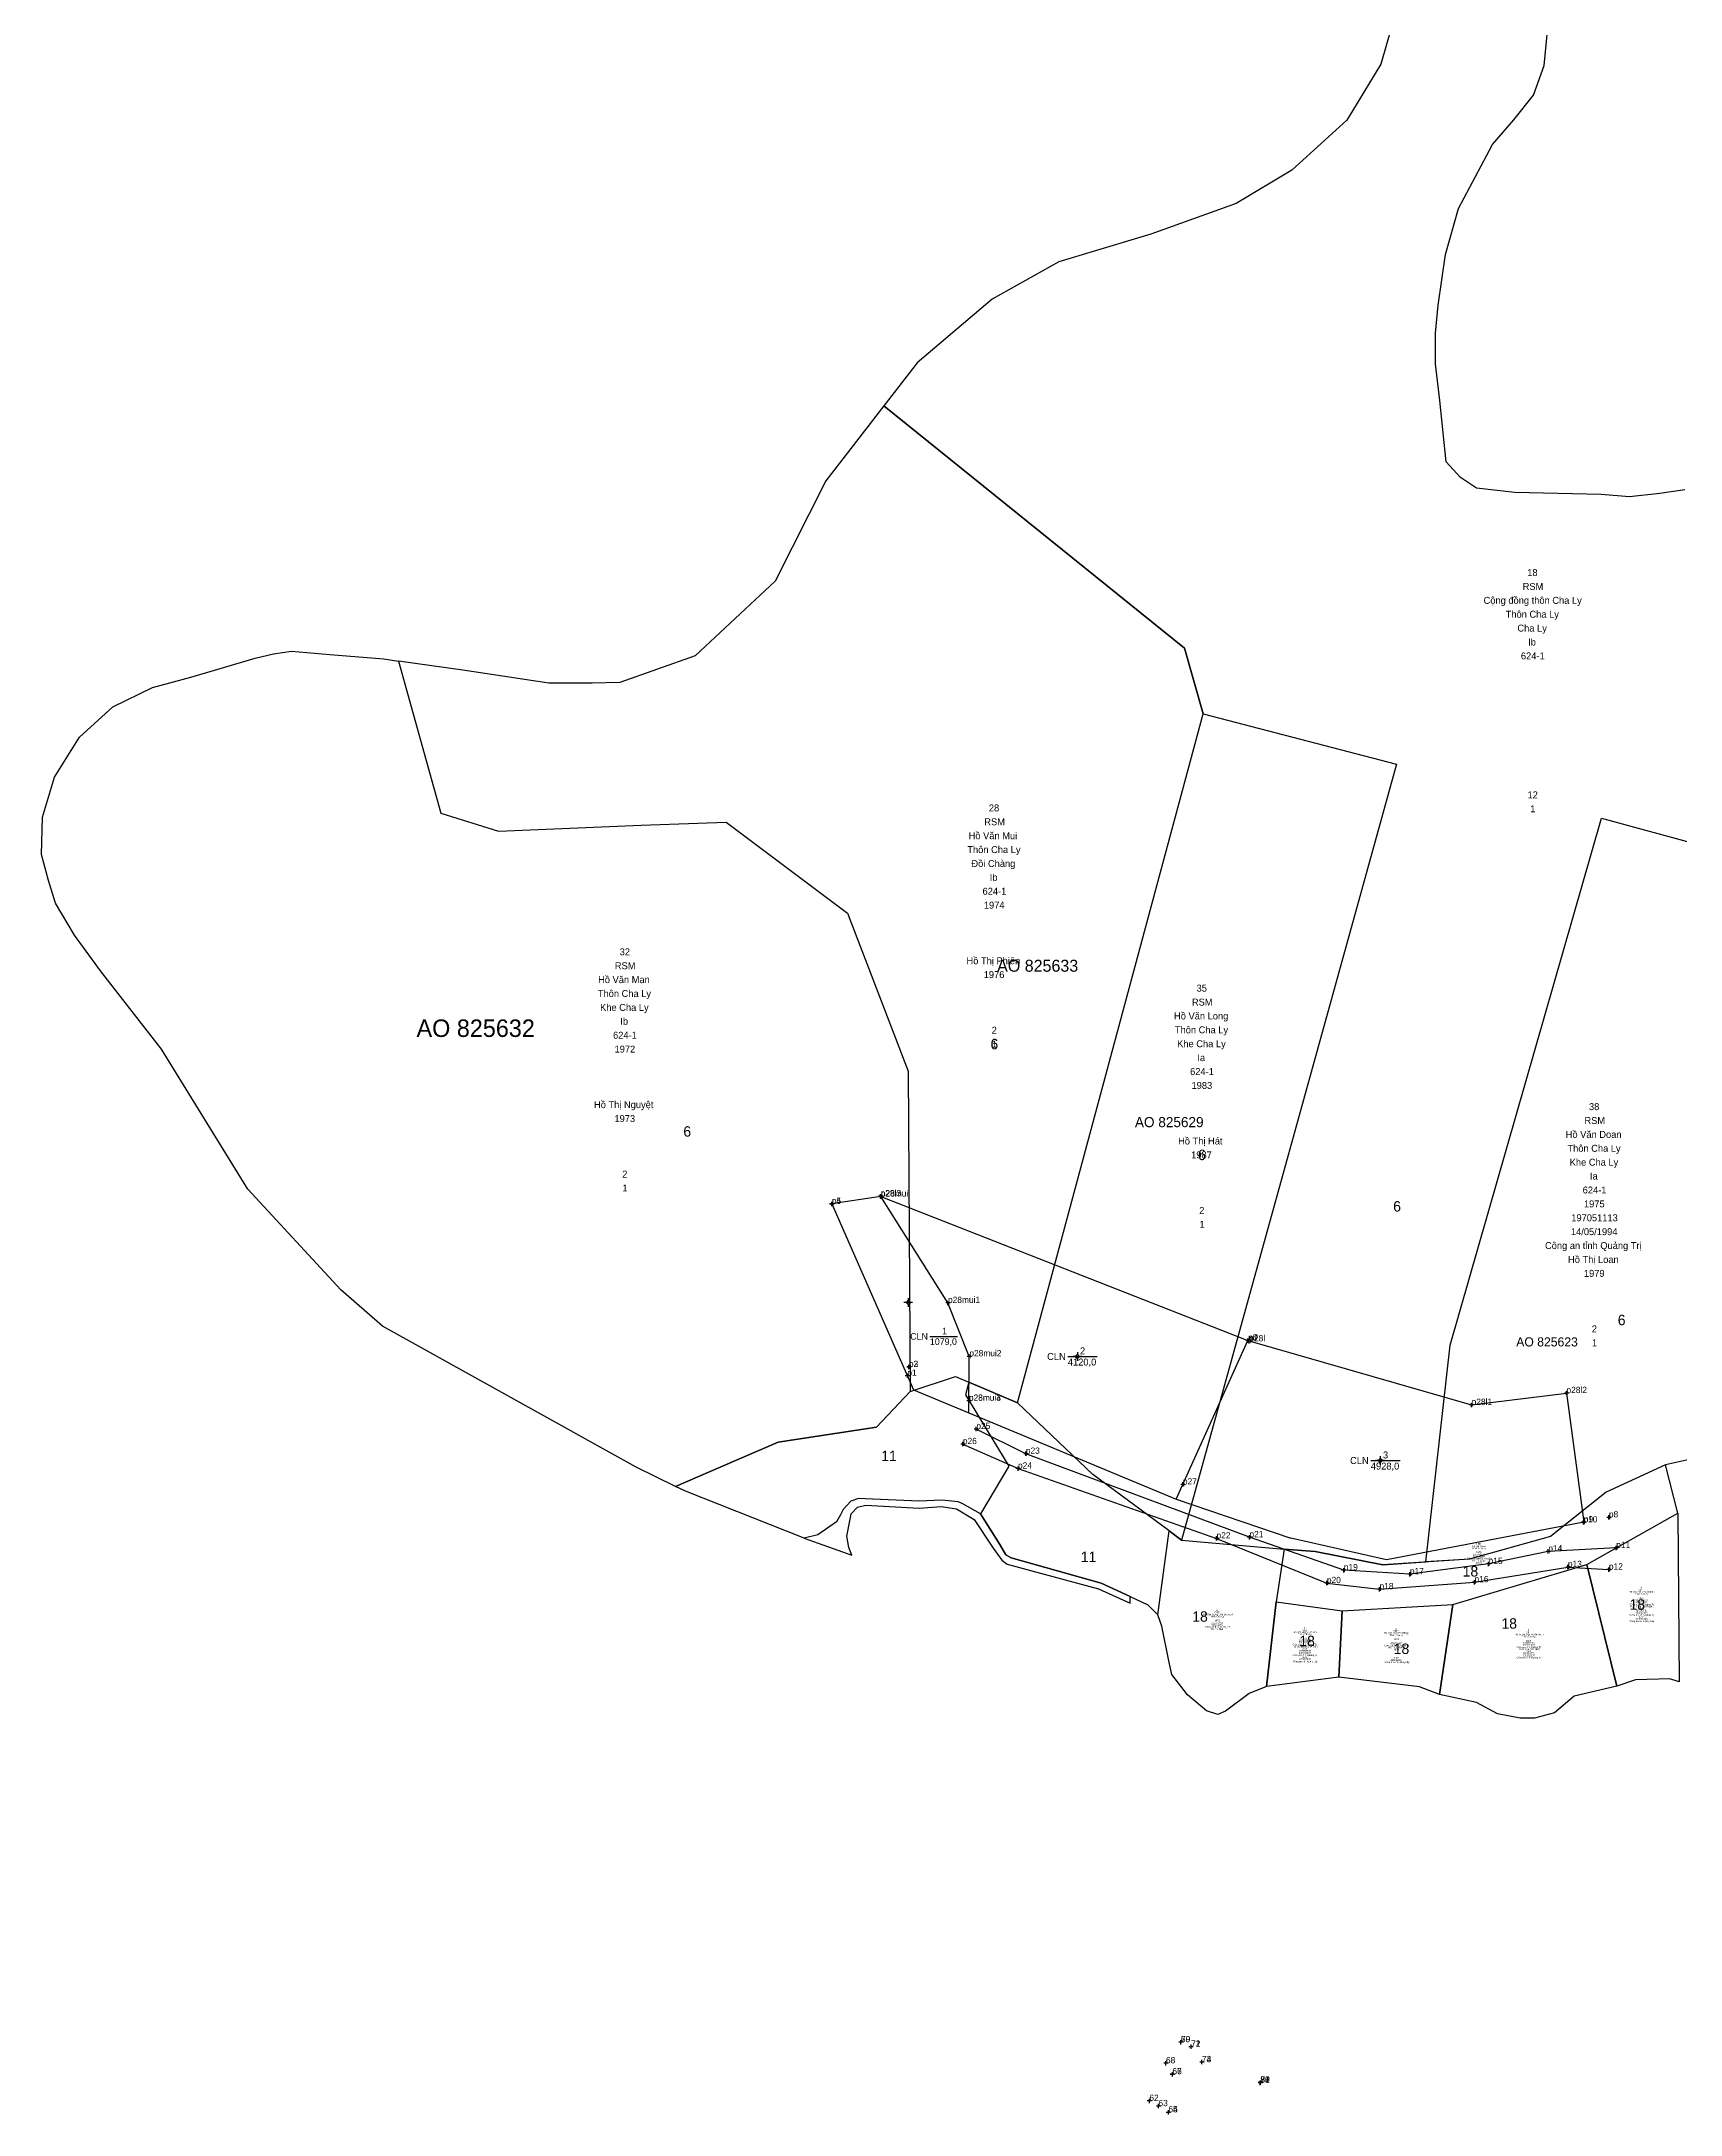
# Model space of a CAD drawing. Extents: x 533687 to 535604, y 1867675 to 1870063.
# Drawn here: x 533687 to 534158, y 1868869 to 1869466 of the extents above; entities that cross this region are included whole.
import ezdxf

# ---------------------------------------------------------------- set-up
doc = ezdxf.new("R2010")
doc.units = 0
for name, color, linetype in [('Level 10', 7, 'Continuous'), ('Level 11', 7, 'Continuous'), ('Level 12', 7, 'Continuous'), ('Level 13', 7, 'Continuous'), ('Level 15', 7, 'Continuous'), ('Level 2', 7, 'Continuous'), ('Level 20', 7, 'Continuous'), ('Level 22', 7, 'Continuous'), ('Level 4', 7, 'Continuous'), ('Level 54', 7, 'Continuous'), ('Level 7', 7, 'Continuous')]:
    doc.layers.add(name, color=color, linetype=linetype)

msp = doc.modelspace()

# ---------------------------------------------------------------- linework, layer by layer
at = {"layer": 'Level 10'}
for p, q in [((533928.29, 1869133.62), (534033.93, 1869092.18)), ((534013.27, 1869046.47), (534033.93, 1869092.18)), ((533937.66, 1869078.03), (533953.58, 1869071.38)), ((533953.58, 1869071.38), (534013.27, 1869046.47)), ((534013.27, 1869046.47), (534046.22, 1869035.24))]:
    msp.add_line(p, q, dxfattribs=at)
for points in [[(533928.29, 1869133.62), (533914.16, 1869131.52), (533937.66, 1869078.03)], [(533953.58, 1869071.38), (533953.74, 1869087.63), (533947.6, 1869103), (533928.29, 1869133.62)], [(534033.93, 1869092.18), (534098.3, 1869073.66), (534125.6, 1869077.05), (534130.59, 1869039.87), (534073.8, 1869029.08), (534046.22, 1869035.24)]]:
    msp.add_lwpolyline(points, dxfattribs=at)
at = {"layer": 'Level 11'}
for p, q in [((533935.53, 1869103.14), (533934.91, 1869103.14)), ((533936.16, 1869103.77), (533935.53, 1869103.14)), ((533935.53, 1869103.14), (533936.16, 1869102.52)), ((533936.16, 1869104.39), (533936.16, 1869103.77)), ((533936.78, 1869103.14), (533936.16, 1869103.77)), ((533936.16, 1869102.52), (533936.78, 1869103.14)), ((533936.16, 1869102.52), (533936.16, 1869101.89)), ((533937.41, 1869103.14), (533936.78, 1869103.14)), ((533984.83, 1869088.84), (533984.83, 1869088.21)), ((533984.2, 1869087.59), (533983.58, 1869087.59)), ((533984.83, 1869088.21), (533984.2, 1869087.59)), ((533984.2, 1869087.59), (533984.83, 1869086.96)), ((533985.45, 1869087.59), (533984.83, 1869088.21)), ((533984.83, 1869086.96), (533985.45, 1869087.59)), ((533984.83, 1869086.96), (533984.83, 1869086.34)), ((533986.08, 1869087.59), (533985.45, 1869087.59)), ((534072.02, 1869058.88), (534072.02, 1869058.26)), ((534071.39, 1869057.63), (534070.77, 1869057.63)), ((534072.02, 1869058.26), (534071.39, 1869057.63)), ((534071.39, 1869057.63), (534072.02, 1869057.01)), ((534072.64, 1869057.63), (534072.02, 1869058.26)), ((534072.02, 1869057.01), (534072.64, 1869057.63)), ((534072.02, 1869057.01), (534072.02, 1869056.38)), ((534073.27, 1869057.63), (534072.64, 1869057.63))]:
    msp.add_line(p, q, dxfattribs=at)
for centre in [(533936.15, 1869103.14), (533984.83, 1869087.59), (534072.02, 1869057.63)]:
    msp.add_circle(centre, 0.15, dxfattribs=at)
at = {"layer": 'Level 13'}
for p, q in [((533942.39, 1869093.38), (533950.38, 1869093.38)), ((533982.09, 1869087.59), (533990.51, 1869087.59)), ((534069.28, 1869057.63), (534077.7, 1869057.63))]:
    msp.add_line(p, q, dxfattribs=at)
at = {"layer": 'Level 2'}
for points in [[(534076.82, 1869476.02), (534072.16, 1869459.71), (534062.42, 1869443.57), (534046.54, 1869429.15), (534030.52, 1869419.53), (534005.99, 1869410.7), (533979.52, 1869402.74), (533960.31, 1869392.03), (533938.75, 1869373.66), (533929.18, 1869361.32), (534015.68, 1869291.49), (534021.06, 1869272.65), (534076.64, 1869258.11), (534014.79, 1869034.66)], [(534159.61, 1869337.11), (534152.44, 1869336.1), (534143.74, 1869335.08), (534135.58, 1869335.72), (534110.7, 1869336.31), (534099.7, 1869337.62), (534095.09, 1869340.66), (534090.99, 1869345.22), (534089.14, 1869362.82), (534087.87, 1869373.41), (534087.87, 1869382.21), (534088.62, 1869390.27), (534090.79, 1869404.89), (534094.54, 1869418.13), (534104.32, 1869436.5), (534110.46, 1869443.6), (534116.09, 1869450.7), (534119.17, 1869459.32), (534120.79, 1869476.12)], [(534014.79, 1869034.66), (534044.39, 1869032.11), (534053.27, 1869031.41), (534072.78, 1869027.62), (534085.14, 1869028.42), (534092.15, 1869090.84), (534135.69, 1869242.57), (534164.59, 1869234.74)]]:
    msp.add_lwpolyline(points, dxfattribs=at)
for points in [[(533936.75, 1869077.5), (533949.76, 1869081.84), (533953.59, 1869080.23), (533967.64, 1869074.24), (534021.06, 1869272.65), (534015.68, 1869291.49), (533929.18, 1869361.32), (533912.41, 1869339.72), (533897.84, 1869310.82), (533874.86, 1869289.33), (533853.18, 1869281.67), (533845.18, 1869281.42), (533832.68, 1869281.42), (533807.93, 1869285.18), (533789.45, 1869287.82), (533801.6, 1869244.05), (533818.21, 1869238.81), (533859.28, 1869240.55), (533883.74, 1869241.43), (533918.7, 1869215.2), (533936.17, 1869169.72)], [(533772.89, 1869106.8), (533746.12, 1869135.73), (533721.21, 1869176.11), (533703.71, 1869198.62), (533696.21, 1869208.88), (533690.71, 1869218.13), (533688.71, 1869224.64), (533686.71, 1869232.15), (533686.96, 1869242.9), (533690.45, 1869254.41), (533697.7, 1869265.91), (533707.2, 1869274.67), (533718.7, 1869280.17), (533729.7, 1869283.17), (533748.2, 1869288.68), (533753.45, 1869289.93), (533758.7, 1869290.68), (533769.69, 1869289.68), (533785.19, 1869288.43), (533789.45, 1869287.82), (533801.6, 1869244.05), (533818.21, 1869238.81), (533859.28, 1869240.55), (533883.74, 1869241.43), (533918.7, 1869215.2), (533936.17, 1869169.72), (533936.75, 1869077.5), (533927, 1869067.19), (533898.74, 1869062.92), (533882.03, 1869055.71), (533869.21, 1869050.17), (533857.81, 1869055.76), (533784.89, 1869096.36)], [(533989.32, 1869053.64), (533967.64, 1869074.24), (534021.06, 1869272.65), (534076.64, 1869258.11), (534014.79, 1869034.66), (534011.27, 1869037.39)], [(534097.71, 1869029.24), (534085.14, 1869028.42), (534092.15, 1869090.84), (534135.69, 1869242.57), (534164.59, 1869234.74), (534165.84, 1869195.17), (534169.44, 1869132.21), (534167.64, 1869093.54), (534163.6, 1869058.51), (534154.07, 1869056.36), (534137, 1869048.56), (534121.01, 1869035.75)], [(533872.04, 1869048.82), (533869.21, 1869050.17), (533882.03, 1869055.71), (533898.74, 1869062.92), (533927, 1869067.19), (533936.75, 1869077.5), (533949.76, 1869081.84), (533953.59, 1869080.23), (533952.63, 1869076.5), (533965.09, 1869056), (533956.99, 1869042.27), (533951.67, 1869045.29), (533950.57, 1869045.72), (533945.8, 1869046.21), (533939.26, 1869045.92), (533923.78, 1869046.65), (533921.8, 1869046.69), (533919.67, 1869045.92), (533917.43, 1869043.55), (533916.63, 1869042.04), (533915.55, 1869040.01), (533910.17, 1869036.23), (533906.17, 1869035.26)], [(533953.59, 1869080.23), (533952.63, 1869076.5), (533965.09, 1869056), (533956.99, 1869042.27), (533962.48, 1869033.48), (533964.22, 1869030.48), (533965.74, 1869029.59), (533991.64, 1869022.34), (534000, 1869018.46), (534005.13, 1869016.08), (534008.03, 1869013.25), (534011.27, 1869037.39), (533989.32, 1869053.64), (533967.64, 1869074.24)], [(534157.6, 1869042.51), (534154.07, 1869056.36), (534137, 1869048.56), (534121.01, 1869035.75), (534097.71, 1869029.24), (534072.78, 1869027.62), (534053.27, 1869031.41), (534044.39, 1869032.11), (534042.02, 1869016.9), (534061.06, 1869014.32), (534092.86, 1869016.19), (534131.49, 1869027.65)], [(533906.17, 1869035.26), (533919.94, 1869030.36), (533919.06, 1869032.63), (533918.47, 1869035.9), (533919.45, 1869040.79), (533919.76, 1869042.31), (533921.52, 1869044.25), (533923.91, 1869044.8), (533939.32, 1869043.96), (533945.64, 1869044.36), (533950.09, 1869043.68), (533955.17, 1869040.65), (533960.61, 1869032.38), (533963.12, 1869028.96), (533964.61, 1869027.81), (533990.93, 1869020.7), (534000, 1869016.55), (534000, 1869018.46), (533991.64, 1869022.34), (533965.74, 1869029.59), (533964.22, 1869030.48), (533962.48, 1869033.48), (533956.99, 1869042.27), (533951.67, 1869045.29), (533950.57, 1869045.72), (533945.8, 1869046.21), (533939.26, 1869045.92), (533923.78, 1869046.65), (533921.8, 1869046.69), (533919.67, 1869045.92), (533917.43, 1869043.55), (533916.63, 1869042.04), (533915.55, 1869040.01), (533910.17, 1869036.23)], [(534131.49, 1869027.65), (534157.6, 1869042.51), (534158.06, 1868993.94), (534155.31, 1868994.76), (534145.44, 1868994.53), (534140.08, 1868992.69)], [(534044.39, 1869032.11), (534042.02, 1869016.9), (534039.25, 1868992.53), (534034.3, 1868990.53), (534027.42, 1868985.44), (534025.23, 1868984.5), (534021.95, 1868985.52), (534016.56, 1868990.14), (534012.04, 1868996), (534011.2, 1869000), (534009.12, 1869009.96), (534008.03, 1869013.25), (534011.27, 1869037.39), (534014.79, 1869034.66)], [(534092.86, 1869016.19), (534131.49, 1869027.65), (534140.08, 1868992.69), (534127.78, 1868989.79), (534122.14, 1868984.96), (534116.36, 1868983.5), (534112.23, 1868983.41), (534105.73, 1868984.72), (534099.69, 1868988), (534089.06, 1868990.29)], [(534042.02, 1869016.9), (534061.06, 1869014.32), (534060.08, 1868995.25), (534039.25, 1868992.53)], [(534061.06, 1869014.32), (534092.86, 1869016.19), (534089.06, 1868990.29), (534083.28, 1868992.45), (534060.08, 1868995.25)]]:
    msp.add_lwpolyline(points, close=True, dxfattribs=at)
at = {"layer": 'Level 22'}
for points in [[(534139.92, 1869032.49), (534120.36, 1869031.47), (534103.2, 1869027.87), (534080.54, 1869024.9), (534061.51, 1869026.05), (534034.35, 1869035.54), (533970.01, 1869059.57), (533955.75, 1869066.69)], [(533951.89, 1869062.36), (533967.75, 1869055.32), (534024.88, 1869035.2), (534056.65, 1869022.34), (534071.8, 1869020.59), (534099.13, 1869022.6), (534126.01, 1869026.97), (534137.81, 1869026.25)]]:
    msp.add_lwpolyline(points, dxfattribs=at)
at = {"layer": 'Level 7'}
for p, q in [((533914.78, 1869131.52), (533913.54, 1869131.52)), ((533914.81, 1869131.49), (533913.56, 1869131.49)), ((533914.16, 1869130.9), (533914.16, 1869132.15)), ((533914.18, 1869130.87), (533914.18, 1869132.11)), ((533928.83, 1869133.74), (533927.58, 1869133.74)), ((533928.91, 1869133.62), (533927.66, 1869133.62)), ((533928.21, 1869133.11), (533928.21, 1869134.36)), ((533928.29, 1869133), (533928.29, 1869134.24)), ((533948.23, 1869103.01), (533946.98, 1869103.01)), ((533947.6, 1869102.38), (533947.6, 1869103.63)), ((534034.56, 1869092.18), (534033.31, 1869092.18)), ((534034.72, 1869092.18), (534033.48, 1869092.18)), ((534034.95, 1869091.95), (534033.7, 1869091.95)), ((534033.93, 1869091.55), (534033.93, 1869092.8)), ((534034.1, 1869091.56), (534034.1, 1869092.81)), ((534034.32, 1869091.33), (534034.32, 1869092.58)), ((533936.97, 1869084.57), (533935.72, 1869084.57)), ((533936.96, 1869084.55), (533935.72, 1869084.55)), ((533935.9, 1869081.41), (533935.9, 1869082.66)), ((533936.34, 1869083.93), (533936.34, 1869085.18)), ((533936.35, 1869083.95), (533936.35, 1869085.2)), ((533954.36, 1869087.63), (533953.11, 1869087.63)), ((533953.74, 1869087.01), (533953.74, 1869088.26)), ((533936.53, 1869082.04), (533935.28, 1869082.04)), ((534126.23, 1869077.05), (534124.98, 1869077.05)), ((534125.6, 1869076.43), (534125.6, 1869077.68)), ((533954.24, 1869074.82), (533952.99, 1869074.82)), ((533954.25, 1869074.85), (533953, 1869074.85)), ((533953.61, 1869074.19), (533953.61, 1869075.44)), ((533953.62, 1869074.22), (533953.62, 1869075.47)), ((534098.92, 1869073.66), (534097.67, 1869073.66)), ((534098.3, 1869073.04), (534098.3, 1869074.29)), ((533956.38, 1869066.69), (533955.13, 1869066.69)), ((533955.75, 1869066.07), (533955.75, 1869067.32)), ((533952.52, 1869062.36), (533951.27, 1869062.36)), ((533951.89, 1869061.73), (533951.89, 1869062.98)), ((533970.64, 1869059.57), (533969.39, 1869059.57)), ((533970.01, 1869058.95), (533970.01, 1869060.19)), ((533968.37, 1869055.32), (533967.12, 1869055.32)), ((533967.75, 1869054.7), (533967.75, 1869055.95)), ((534015.83, 1869050.74), (534014.58, 1869050.74)), ((534015.2, 1869050.11), (534015.2, 1869051.36)), ((534138.43, 1869041.27), (534137.19, 1869041.27)), ((534137.81, 1869040.65), (534137.81, 1869041.9)), ((534025.5, 1869035.2), (534024.25, 1869035.2)), ((534024.88, 1869034.57), (534024.88, 1869035.82)), ((534034.98, 1869035.54), (534033.73, 1869035.54)), ((534034.35, 1869034.92), (534034.35, 1869036.17)), ((534131.1, 1869039.8), (534129.85, 1869039.8)), ((534131.21, 1869039.87), (534129.97, 1869039.87)), ((534130.48, 1869039.17), (534130.48, 1869040.42)), ((534130.59, 1869039.24), (534130.59, 1869040.49)), ((534120.99, 1869031.47), (534119.74, 1869031.47)), ((534120.36, 1869030.84), (534120.36, 1869032.09)), ((534140.55, 1869032.49), (534139.3, 1869032.49)), ((534139.92, 1869031.86), (534139.92, 1869033.11)), ((534062.13, 1869026.05), (534060.88, 1869026.05)), ((534061.51, 1869025.42), (534061.51, 1869026.67)), ((534081.16, 1869024.9), (534079.91, 1869024.9)), ((534080.54, 1869024.27), (534080.54, 1869025.52)), ((534099.13, 1869021.98), (534099.13, 1869023.23)), ((534103.82, 1869027.87), (534102.58, 1869027.87)), ((534103.2, 1869027.24), (534103.2, 1869028.49)), ((534126.63, 1869026.97), (534125.38, 1869026.97)), ((534126.01, 1869026.34), (534126.01, 1869027.59)), ((534138.44, 1869026.25), (534137.19, 1869026.25)), ((534137.81, 1869025.62), (534137.81, 1869026.87)), ((534057.27, 1869022.34), (534056.02, 1869022.34)), ((534056.65, 1869021.72), (534056.65, 1869022.96)), ((534072.42, 1869020.59), (534071.17, 1869020.59)), ((534071.8, 1869019.96), (534071.8, 1869021.21)), ((534099.76, 1869022.6), (534098.51, 1869022.6)), ((534015.26, 1868890.15), (534014.01, 1868890.15)), ((534015.27, 1868890.16), (534014.03, 1868890.16)), ((534014.63, 1868889.52), (534014.63, 1868890.77)), ((534014.65, 1868889.54), (534014.65, 1868890.79)), ((534018.18, 1868888.86), (534016.93, 1868888.86)), ((534018.19, 1868888.86), (534016.95, 1868888.86)), ((534017.55, 1868888.23), (534017.55, 1868889.48)), ((534017.57, 1868888.24), (534017.57, 1868889.49)), ((534010.95, 1868884.08), (534009.71, 1868884.08)), ((534010.33, 1868883.45), (534010.33, 1868884.7)), ((534012.8, 1868880.92), (534011.55, 1868880.92)), ((534012.81, 1868880.9), (534011.57, 1868880.9)), ((534012.17, 1868880.3), (534012.17, 1868881.55)), ((534012.19, 1868880.28), (534012.19, 1868881.52)), ((534021.32, 1868884.42), (534020.07, 1868884.42)), ((534021.32, 1868884.41), (534020.07, 1868884.41)), ((534020.69, 1868883.8), (534020.69, 1868885.05)), ((534020.69, 1868883.79), (534020.69, 1868885.04)), ((534005.55, 1868872.65), (534005.55, 1868873.89)), ((534038.09, 1868878.46), (534036.84, 1868878.46)), ((534038.14, 1868878.54), (534036.89, 1868878.54)), ((534038.15, 1868878.53), (534036.9, 1868878.53)), ((534038.17, 1868878.55), (534036.92, 1868878.55)), ((534037.46, 1868877.83), (534037.46, 1868879.08)), ((534037.51, 1868877.91), (534037.51, 1868879.16)), ((534037.53, 1868877.9), (534037.53, 1868879.15)), ((534037.55, 1868877.93), (534037.55, 1868879.17)), ((534006.17, 1868873.27), (534004.93, 1868873.27)), ((534008.81, 1868871.75), (534007.56, 1868871.75)), ((534008.19, 1868871.13), (534008.19, 1868872.38)), ((534011.66, 1868869.96), (534010.41, 1868869.96)), ((534011.66, 1868869.96), (534010.41, 1868869.96)), ((534011.03, 1868869.33), (534011.03, 1868870.58)), ((534011.03, 1868869.33), (534011.03, 1868870.58))]:
    msp.add_line(p, q, dxfattribs=at)

# ---------------------------------------------------------------- texts
at = {"layer": 'Level 12'}
for s, p in [('p5', (533914.16, 1869131.52)), ('p4', (533914.18, 1869131.49)), ('p28l3', (533928.21, 1869133.74)), ('p28mui', (533928.29, 1869133.62)), ('p28mui1', (533947.6, 1869103.01)), ('p28mui2', (533953.74, 1869087.63)), ('p6', (534033.93, 1869092.18)), ('p7', (534034.1, 1869092.18)), ('p28l', (534034.32, 1869091.95)), ('p1', (533935.9, 1869082.04)), ('p3', (533936.35, 1869084.57)), ('p2', (533936.34, 1869084.55)), ('p28mui3', (533953.61, 1869074.82)), ('p28mui4', (533953.62, 1869074.85)), ('p28l2', (534125.6, 1869077.05)), ('p28l1', (534098.3, 1869073.66)), ('p25', (533955.75, 1869066.69)), ('p26', (533951.89, 1869062.36)), ('p23', (533970.01, 1869059.57)), ('p24', (533967.75, 1869055.32)), ('p27', (534015.2, 1869050.74)), ('p10', (534130.48, 1869039.8)), ('p9', (534130.59, 1869039.87)), ('p8', (534137.81, 1869041.27)), ('p22', (534024.88, 1869035.2)), ('p21', (534034.35, 1869035.54)), ('p15', (534103.2, 1869027.87)), ('p14', (534120.36, 1869031.47)), ('p11', (534139.92, 1869032.49)), ('p20', (534056.65, 1869022.34)), ('p19', (534061.51, 1869026.05)), ('p17', (534080.54, 1869024.9)), ('p16', (534099.13, 1869022.6)), ('p13', (534126.01, 1869026.97)), ('p12', (534137.81, 1869026.25)), ('p18', (534071.8, 1869020.59)), ('69', (534014.63, 1868890.15)), ('70', (534014.65, 1868890.16)), ('68', (534010.33, 1868884.08)), ('71', (534017.55, 1868888.86)), ('72', (534017.57, 1868888.86)), ('73', (534020.69, 1868884.41)), ('74', (534020.69, 1868884.42)), ('67', (534012.17, 1868880.92)), ('66', (534012.19, 1868880.9)), ('80', (534037.46, 1868878.46)), ('81', (534037.51, 1868878.54)), ('82', (534037.55, 1868878.55)), ('79', (534037.53, 1868878.53)), ('62', (534005.55, 1868873.27)), ('63', (534008.19, 1868871.75)), ('64', (534011.03, 1868869.96)), ('65', (534011.03, 1868869.96))]:
    msp.add_text(s, height=1.8, dxfattribs=at).set_placement(p)
at = {"layer": 'Level 13'}
msp.add_text('1', height=1.9, rotation=360, dxfattribs=at).set_placement((533945.89, 1869093.95))
for s, p in [('2', (533985.59, 1869088.19)), ('3', (534072.78, 1869058.23))]:
    msp.add_text(s, height=2, dxfattribs=at).set_placement(p)
at = {"layer": 'Level 15'}
for s, p in [('Công an tỉnh Quảng Trị', (534096.94, 1869029.16)), ('Hồ Văn Doan', (534098.38, 1869032.76)), ('Thôn Cha Ly', (534098.45, 1869032.16)), ('Hồ Thị Loàn', (534098.56, 1869028.56)), ('197051113', (534098.7, 1869030.36)), ('14/05/1994', (534098.7, 1869029.76)), ('1975', (534099.6, 1869030.96)), ('LNK', (534099.69, 1869033.36)), ('1', (534100.2, 1869033.96)), ('1974', (534099.61, 1869027.96)), ('Hồ Văn Hin ( Pả Thoát )', (534143.59, 1869019.58)), ('Thôn Cha Ly', (534145.19, 1869018.98)), ('03/07/2007', (534145.44, 1869016.58)), ('197253473', (534145.44, 1869017.18)), ('1975', (534146.34, 1869017.78)), ('ONT', (534146.38, 1869020.18)), ('4', (534146.9, 1869020.78)), ('Hồ Văn Trọng ( Pả Dương )', (534021.03, 1869013.08)), ('Thôn Cha Ly', (534023.12, 1869012.48)), ('191127992', (534023.37, 1869010.68)), ('1972', (534024.28, 1869011.28)), ('ONT', (534024.31, 1869013.68)), ('8', (534024.83, 1869014.28)), ('Công an tỉnh Quảng Trị', (534143.68, 1869015.98)), ('Công an tỉnh Quảng Trị', (534143.68, 1869012.98)), ('Công an xã Hướng Lập', (534143.71, 1869011.18)), ('Hồ Thị Via ( Pỉ Thoát )', (534143.84, 1869015.38)), ('03/07/2007', (534145.44, 1869013.58)), ('01/09/1998', (534145.44, 1869011.78)), ('197253454', (534145.44, 1869014.18)), ('1968', (534146.34, 1869014.78)), ('07/2', (534146.44, 1869012.38)), ('Công an tỉnh Quảng Trị', (534021.61, 1869009.48)), ('03/07/2007', (534023.37, 1869010.08)), ('Hồ Thị Mại', (534023.43, 1869008.88)), ('Hồ Văn Bình ( Pả Xê )', (534046.98, 1869007.97)), ('Thôn Cha Ly', (534048.31, 1869007.37)), ('03/07/2007', (534048.56, 1869004.97)), ('197253464', (534048.56, 1869005.57)), ('1979', (534049.46, 1869006.17)), ('ONT', (534049.5, 1869008.57)), ('7', (534050.02, 1869009.17)), ('Hồ Văn Côi ( Pả Hùng )', (534073.11, 1869007.74)), ('Thôn Cha Ly', (534074.66, 1869007.14)), ('03/07/2007', (534074.91, 1869004.74)), ('1974', (534075.82, 1869005.94)), ('ONT', (534075.85, 1869008.34)), ('6', (534076.37, 1869008.94)), ('Hồ In, Hồ Văn In (Pả Thứ )', (534110.78, 1869007.29)), ('Thôn Cha Ly', (534112.76, 1869006.69)), ('190319715', (534113.01, 1869004.89)), ('1959', (534113.91, 1869005.49)), ('ONT', (534113.95, 1869007.89)), ('5', (534114.47, 1869008.49)), ('Công an tỉnh Quảng Trị', (534046.8, 1869004.37)), ('Công an tỉnh Quảng Trị', (534046.8, 1869001.37)), ('Công an xã Hướng Lập', (534046.83, 1868999.57)), ('Hồ Thị Đường ( Pỉ Xê )', (534046.91, 1869003.77)), ('03/07/2007', (534048.56, 1869001.97)), ('197253444', (534048.56, 1869002.57)), ('12/03/2007', (534048.56, 1869000.17)), ('1979', (534049.46, 1869003.17)), ('06/2', (534049.56, 1869000.77)), ('Công an tỉnh Quảng Trị', (534073.15, 1869004.14)), ('Công an xã Hướng Lập', (534073.18, 1868999.34)), ('Hồ Thị Phuơng', (534074.37, 1869003.54)), ('22/06/2007', (534074.91, 1868999.94)), ('1978', (534075.81, 1869002.94)), ('14/2', (534075.91, 1869000.54)), ('Công an tỉnh Quảng Trị', (534111.25, 1869003.69)), ('Công an tỉnh Quảng Trị', (534111.25, 1869000.69)), ('Hồ Thị Cơ ( Pỉ Thứ )', (534111.75, 1869003.09)), ('03/07/2007', (534113.01, 1869004.29)), ('03/07/2007', (534113.01, 1869001.29)), ('190319731', (534113.05, 1869001.89)), ('1962', (534113.92, 1869002.49))]:
    msp.add_text(s, height=0.5, dxfattribs=at).set_placement(p)
at = {"layer": 'Level 2'}
msp.add_text('CLN', height=1.9, rotation=360, dxfattribs=at).set_placement((533936.73, 1869092.43))
for p in [(533976.13, 1869086.59), (534063.32, 1869056.63)]:
    msp.add_text('CLN', height=2, dxfattribs=at).set_placement(p)
at = {"layer": 'Level 20'}
for s, p in [('6', (533959.82, 1869176.03)), ('6', (533871.44, 1869150.88)), ('6', (534019.56, 1869144.13)), ('6', (534075.73, 1869129.31)), ('6', (534140.35, 1869096.6)), ('11', (533928.4, 1869057.46)), ('11', (533985.81, 1869028.4)), ('18', (534095.72, 1869024.24)), ('18', (534143.73, 1869014.68)), ('18', (534017.9, 1869011.22)), ('18', (534106.88, 1869009.22)), ('18', (534048.72, 1869004.18)), ('18', (534075.88, 1869001.93))]:
    msp.add_text(s, height=3, dxfattribs=at).set_placement(p)
at = {"layer": 'Level 4'}
msp.add_text('1079,0', height=1.9, rotation=360, dxfattribs=at).set_placement((533942.39, 1869090.91))
for s, p in [('4120,0', (533982.09, 1869084.99)), ('4928,0', (534069.29, 1869055.03))]:
    msp.add_text(s, height=2, dxfattribs=at).set_placement(p)
at = {"layer": 'Level 54'}
for s, height, p in [('RSM', 2, (534112.99, 1869308.29)), ('18', 2, (534114.3, 1869312.29)), ('Cộng đồng thôn Cha Ly', 2, (534101.74, 1869304.29)), ('Thôn Cha Ly', 2, (534108.1, 1869300.29)), ('Cha Ly', 2, (534111.48, 1869296.29)), ('Ib', 2, (534114.56, 1869292.29)), ('624-1', 2, (534112.48, 1869288.29)), ('12', 2, (534114.38, 1869248.29)), ('28', 2, (533959.36, 1869244.53)), ('1', 2, (534115.17, 1869244.29)), ('Hồ Văn Mui', 2, (533953.54, 1869236.53)), ('RSM', 2, (533958.05, 1869240.53)), ('Thôn Cha Ly', 2, (533953.16, 1869232.53)), ('Đồi Chàng', 2, (533954.34, 1869228.53)), ('Ib', 2, (533959.62, 1869224.53)), ('624-1', 2, (533957.54, 1869220.53)), ('1974', 2, (533957.92, 1869216.53)), ('32', 2, (533853.11, 1869203.09)), ('Hồ Thị Phiên', 2, (533952.93, 1869200.53)), ('Hồ Văn Man', 2, (533846.9, 1869195.09)), ('RSM', 2, (533851.72, 1869199.09)), ('1976', 2, (533957.88, 1869196.53)), ('AO 825633', 3.448, (533961.74, 1869198.37)), ('Thôn Cha Ly', 2, (533846.83, 1869191.09)), ('RSM', 2, (534017.79, 1869188.63)), ('35', 2, (534019.14, 1869192.63)), ('AO 825632', 5.032, (533794.65, 1869179.59)), ('Khe Cha Ly', 2, (533847.48, 1869187.09)), ('Ib', 2, (533853.29, 1869183.09)), ('Hồ Văn Long', 2, (534012.66, 1869184.63)), ('624-1', 2, (533851.21, 1869179.09)), ('2', 2, (533960.17, 1869180.53)), ('1', 2, (533960.23, 1869176.53)), ('Thôn Cha Ly', 2, (534012.9, 1869180.63)), ('Khe Cha Ly', 2, (534013.55, 1869176.63)), ('1972', 2, (533851.63, 1869175.09)), ('Ia', 2, (534019.36, 1869172.63)), ('624-1', 2, (534017.28, 1869168.63)), ('1983', 2, (534017.68, 1869164.63)), ('Hồ Thị Nguyệt', 2, (533845.73, 1869159.09)), ('38', 2, (534132.07, 1869158.52)), ('1973', 2, (533851.61, 1869155.09)), ('AO 825629', 2.919, (534001.4, 1869153.61)), ('RSM', 2, (534130.76, 1869154.52)), ('Hồ Thị Hát', 2, (534013.82, 1869148.63)), ('Hồ Văn Doan', 2, (534125.38, 1869150.52)), ('Thôn Cha Ly', 2, (534125.87, 1869146.52)), ('1987', 2, (534017.58, 1869144.63)), ('Khe Cha Ly', 2, (534126.52, 1869142.52)), ('2', 2, (533853.84, 1869139.09)), ('1', 2, (533853.9, 1869135.09)), ('624-1', 2, (534130.25, 1869134.52)), ('Ia', 2, (534132.33, 1869138.52)), ('2', 2, (534019.91, 1869128.63)), ('1975', 2, (534130.63, 1869130.52)), ('1', 2, (534019.97, 1869124.63)), ('14/05/1994', 2, (534126.88, 1869122.52)), ('197051113', 2, (534126.98, 1869126.52)), ('Công an tỉnh Quảng Trị', 2, (534119.42, 1869118.52)), ('Hồ Thị Loan', 2, (534126.05, 1869114.52)), ('1979', 2, (534130.61, 1869110.52)), ('2', 2, (534132.88, 1869094.52)), ('AO 825623', 2.621, (534111.13, 1869090.48)), ('1', 2, (534132.94, 1869090.52))]:
    msp.add_text(s, height=height, dxfattribs=at).set_placement(p)

doc.saveas('drawing.dxf')
